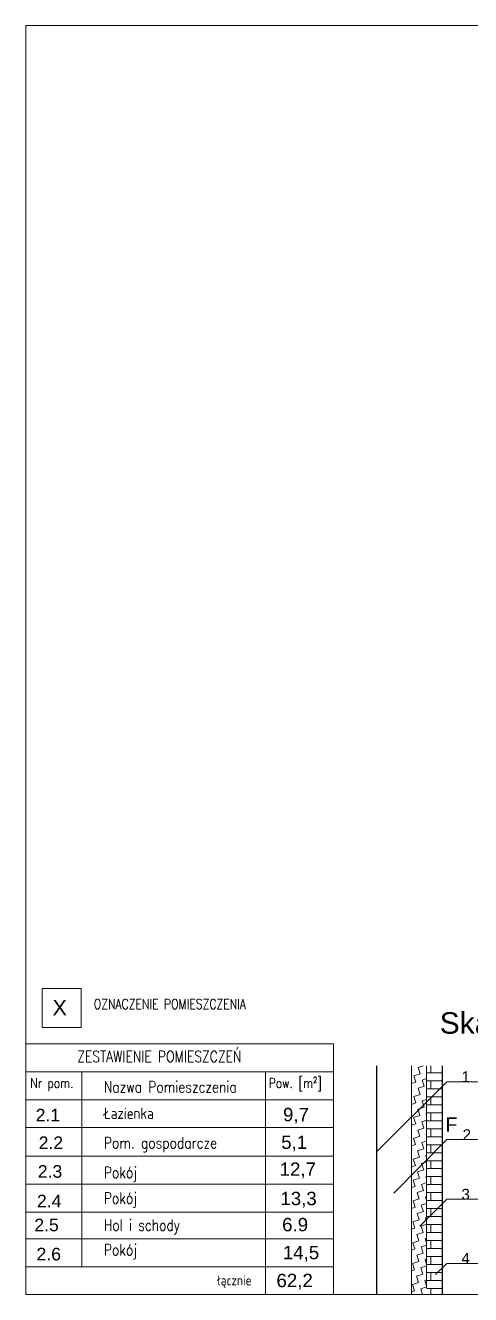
# Model space of a CAD drawing. Header units: millimetres. Extents: x -608 to 2171, y -318 to 1426.
# Drawn here: x -608 to 4, y -318 to 1426 of the extents above; entities that cross this region are included whole.
import ezdxf
from ezdxf.enums import TextEntityAlignment as Align

# ---------------------------------------------------------------- set-up
doc = ezdxf.new("R2010")
doc.units = ezdxf.units.MM
doc.linetypes.add('DASHED2', pattern=[9.525, 6.35, -3.175])
for name, color, linetype, lineweight in [('Detale', 1, 'Continuous', 30), ('KOMIN', 9, 'Continuous', 30), ('Wewnetrzne', 7, 'Continuous', 13)]:
    doc.layers.add(name, color=color, linetype=linetype, lineweight=lineweight)
doc.layers.add('Przekrój', color=7, linetype='Continuous')
doc.layers.add('Tabelka', color=7, linetype='Continuous')
doc.styles.get("Standard").update_dxf_attribs({"font": 'arial.ttf'})
doc.styles.add('styl1', font='simplex.shx', dxfattribs={"width": 0.8, "height": 125})

msp = doc.modelspace()

# ---------------------------------------------------------------- hatches: boundary and pattern name
at = {"lineweight": 18}
h = msp.add_hatch(dxfattribs=at)
h.set_pattern_fill('ZIGZAG', color=256, scale=2.856204, angle=18)
h.set_pattern_definition([(18, (-17897.121, -5675.224), (5.8223023, 11.4269116), [9.068448, -9.068448]), (108, (-17888.496, -5672.422), (-11.4269116, 5.8223023), [9.068448, -9.068448])])
h.paths.add_polyline_path([(-56.5, -318.4), (-56.5, -4), (-77.4, -4), (-77.4, -318.4)])
at = {"layer": 'KOMIN', "lineweight": 18}
h = msp.add_hatch(dxfattribs=at)
h.set_pattern_fill('AR-BRSTD', color=256, scale=0.161852, angle=180)
h.set_pattern_definition([(180, (-17843.5, -7282.916), (-1e-15, -10.964117), []), (270, (-17843.5, -7282.916), (16.44412, -10.964117), [10.964117, -10.964117])])
h.paths.add_polyline_path([(-34.6, -318.4), (-56.5, -318.4), (-56.5, -4), (-34.6, -4)])

# ---------------------------------------------------------------- linework, layer by layer
at = {"layer": 'Detale', "lineweight": 13}
for p, q in [((-125, -121.9), (-29, -25.8)), ((-29, -25.8), (24.1, -25.8)), ((-101.8, -179.1), (-29, -105.4)), ((-29, -105.4), (27.3, -105.4)), ((-66, -224.4), (-29, -187.3)), ((-29, -187.3), (24.1, -187.3)), ((-44.4, -290.6), (-29, -275.4)), ((-29, -275.4), (24.1, -275.4))]:
    msp.add_line(p, q, dxfattribs=at)
at = {"layer": 'Przekrój', "lineweight": 25, "ltscale": 0.5}
for p, q in [((-125, -318.4), (-125, -4)), ((-125, -286.2), (-125, -4)), ((-34.6, -286.2), (-34.6, -4)), ((-34.6, -318.4), (-34.6, -172))]:
    msp.add_line(p, q, dxfattribs=at)
at = {"layer": 'Przekrój', "lineweight": 13, "ltscale": 0.5}
for p, q in [((-77.4, -318.4), (-77.4, -4)), ((-77.4, -286.2), (-77.4, -4)), ((-56.5, -286.2), (-56.5, -4)), ((-56.5, -308.9), (-56.5, -172.7))]:
    msp.add_line(p, q, dxfattribs=at)
at = {"layer": 'Tabelka', "lineweight": 13}
for p, q in [((-607.7, 26.1), (-184.3, 26.1)), ((-184.3, 26.1), (-184.3, -318.4)), ((-607.7, -12.2), (-184.3, -12.2)), ((-607.7, -12.2), (-184.3, -12.2)), ((-530, -12.2), (-530, -50.5)), ((-278, -12.2), (-278, -50.5)), ((-607.7, -50.5), (-184.3, -50.5)), ((-530, -50.5), (-530, -88.8)), ((-278, -50.5), (-278, -88.8)), ((-184.3, -88.8), (-607.7, -88.8)), ((-607, -318.4), (-607, -100.2)), ((-530, -88.8), (-530, -280)), ((-278, -88.8), (-278, -318.4)), ((-607.7, -128.3), (-184.3, -128.3)), ((-184.3, -166.6), (-607.7, -166.6)), ((-607.7, -204.9), (-184.3, -204.9)), ((-184.3, -241.7), (-607.7, -241.7)), ((-607.7, -280), (-184.3, -280))]:
    msp.add_line(p, q, dxfattribs=at)
msp.add_lwpolyline([(2171.3, 1425.9), (2171.3, -318.4), (-607, -318.4), (-607, 1425.9)], close=True, dxfattribs=at)
at = {"layer": 'Wewnetrzne', "lineweight": 13}
msp.add_lwpolyline([(-584.7, 48.6), (-531.1, 48.6), (-531.1, 102.2), (-584.7, 102.2)], close=True, dxfattribs=at)

# ---------------------------------------------------------------- texts
at = {"layer": 'Detale', "lineweight": 13}
for s, height, p in [('Skala 1:20', 29.59, (59, 55.5)), ('1', 14.8, (-2.9, -18.9)), ('F', 19.4, (-22.5, -84.5)), ('2', 14.8, (-1.3, -98.4)), ('3', 14.8, (-2.9, -180.4)), ('4', 14.8, (-2.9, -268.4))]:
    msp.add_text(s, height=height, dxfattribs=at).set_placement(p, align=Align.MIDDLE)
at = {"layer": 'Tabelka', "lineweight": 13}
for s, p in [('9,7', (-253.8, -80.1)), ('5,1', (-256.3, -118.1)), ('12,7', (-258.4, -155.1)), ('13,3', (-257.4, -195.4)), ('6.9', (-255, -231.3)), ('14,5', (-254, -269.7)), ('62,2', (-262.8, -308.1))]:
    msp.add_text(s, height=18.35, dxfattribs=at).set_placement(p)
at = {"layer": 'Tabelka', "lineweight": 13, "attachment_point": 1, "style": 'styl1'}
for s, insert, char_height, width in [('\\pxqc;OZNACZENIE POMIESZCZENIA', (-536.9, 87.7), 13.575, 255.439), ('\\pxqc;ZESTAWIENIE POMIESZCZEŃ', (-569.4, 16.7), 15.485, 291.378), ('Nr pom.', (-600.9, -20.9), 13.45, 63.839), ('Nazwa Pomieszczenia', (-499.9, -25.2), 15.485, 215.918), ('Pow. [m²]', (-273.3, -20.9), 13.45, 85.162), ('Łazienka', (-499.9, -61.5), 15.48, 215.918), ('Pom. gospodarcze', (-499.9, -102.1), 15.485, 215.918), ('Pokój', (-499.9, -142.8), 15.48, 215.918), ('Pokój', (-499.9, -178), 15.48, 215.918), ('Hol i schody', (-499.9, -215), 15.485, 215.918), ('Pokój', (-499.9, -249.1), 15.48, 215.918), ('łącznie', (-344.2, -292), 13.57, 189.287)]:
    msp.add_mtext(s, dxfattribs=dict(at, insert=insert, char_height=char_height, width=width))
at = {"layer": 'Wewnetrzne', "linetype": 'DASHED2', "lineweight": 13}
msp.add_text('X', height=21.4, dxfattribs=at).set_placement((-570.5, 65.3))
at = {"layer": 'Wewnetrzne', "lineweight": 13}
for s, p in [('2.1', (-593.6, -80.3)), ('2.2', (-589.4, -118.3)), ('2.3', (-590.6, -157.7)), ('2.4', (-591.8, -198.4)), ('2.5', (-595.4, -231.3)), ('2.6', (-592.4, -271.3))]:
    msp.add_text(s, height=17.3, dxfattribs=at).set_placement(p)

doc.saveas('drawing.dxf')
